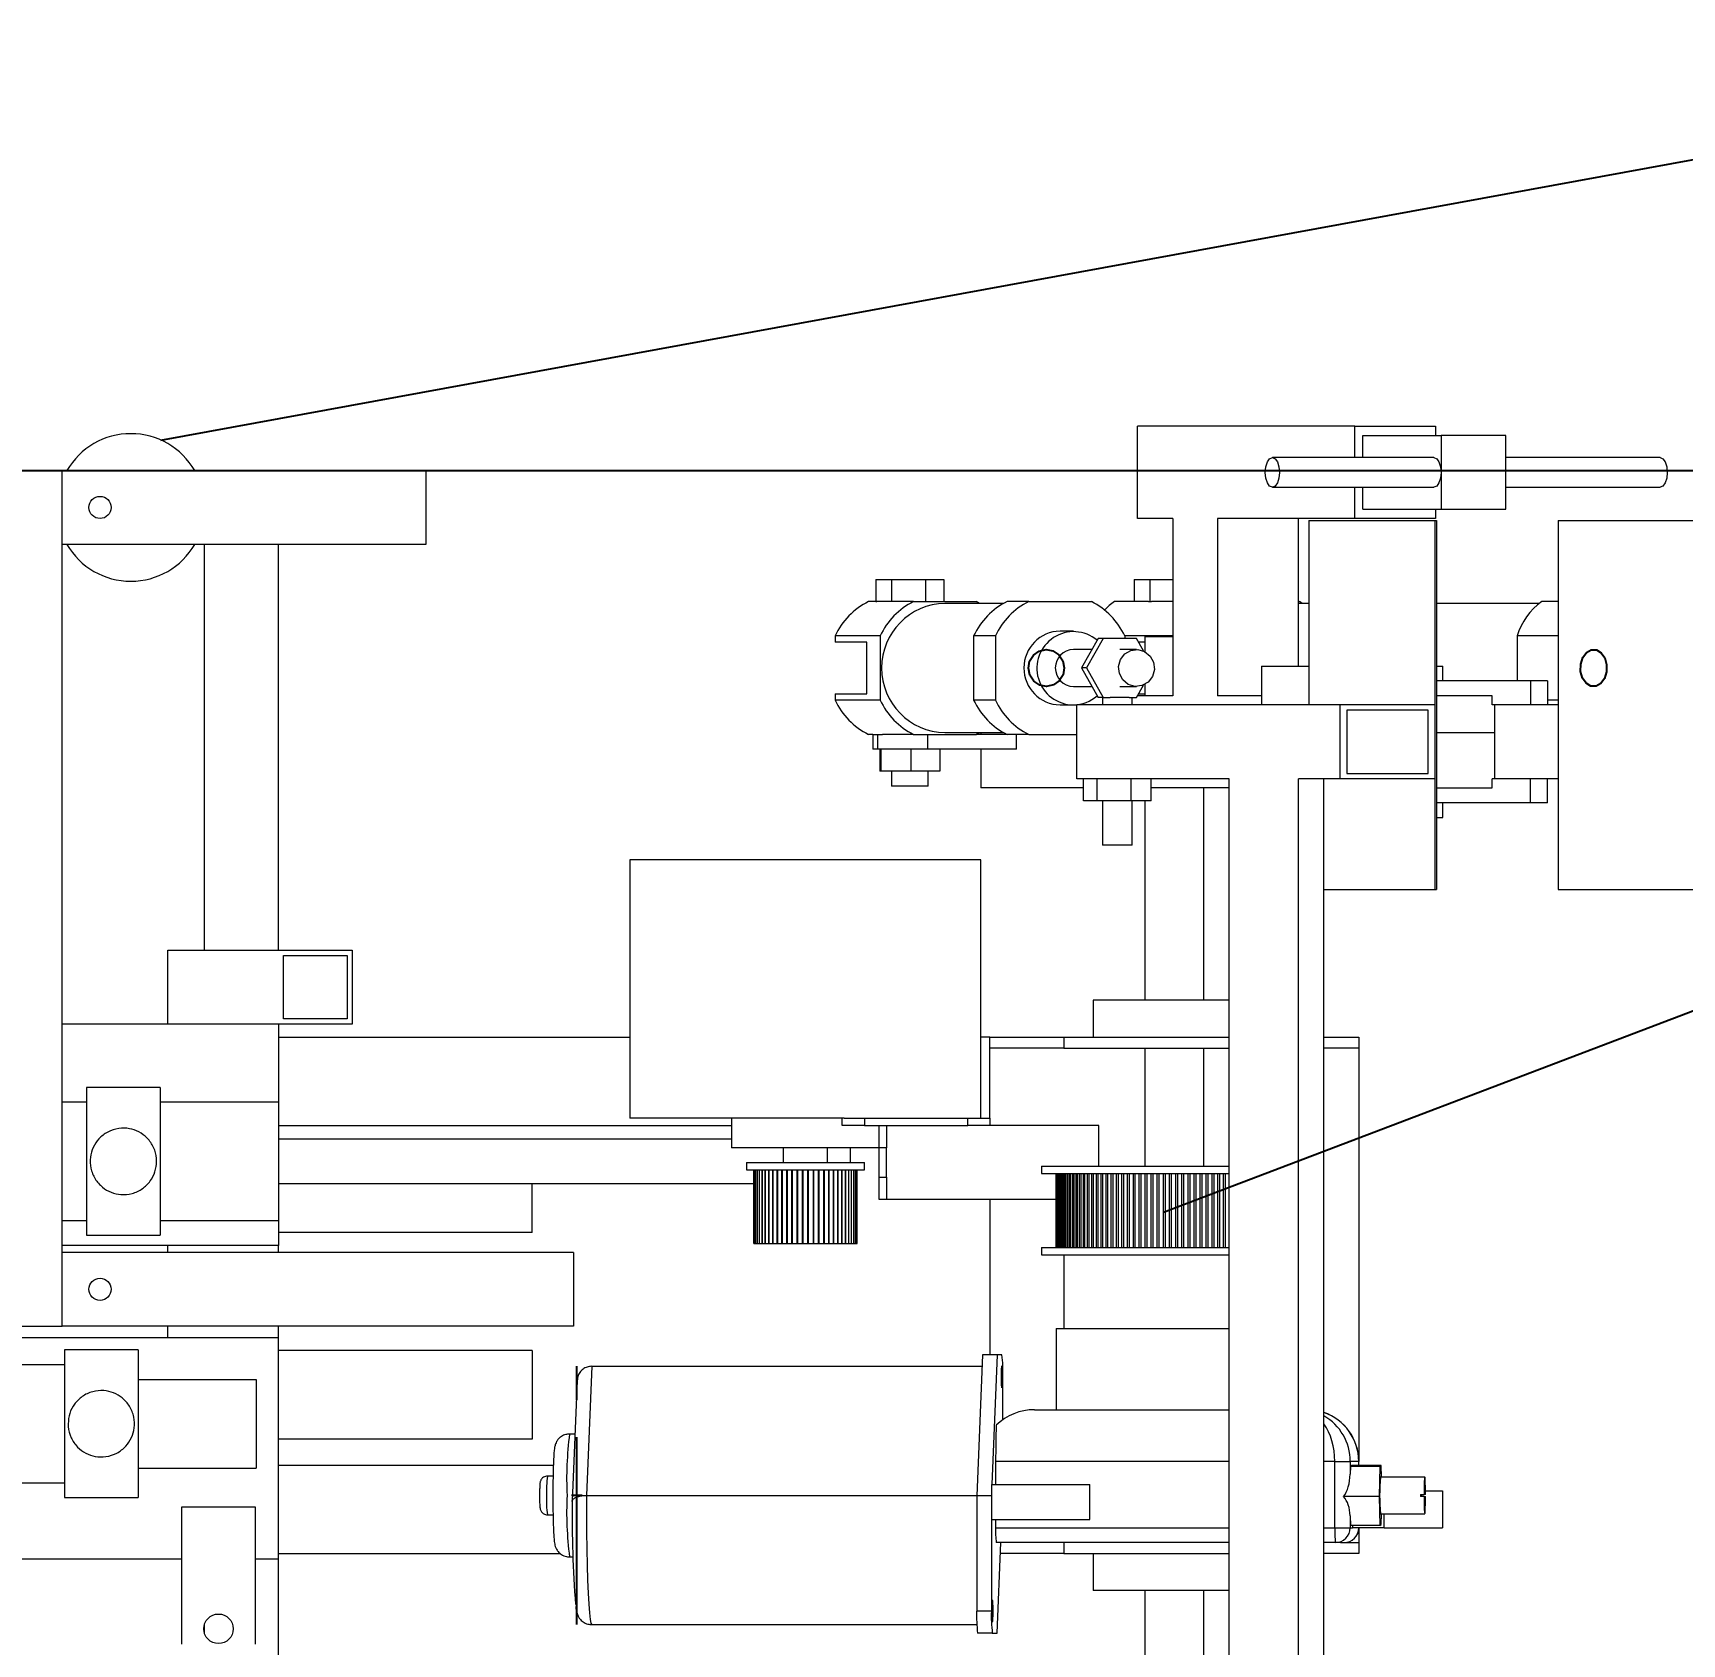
# Model space of a CAD drawing. Header units: millimetres. Extents: x -250 to 3947, y -1468 to 870.
# Drawn here: x 20.5 to 132.2, y 667.9 to 777.1 of the extents above; entities that cross this region are included whole.
import ezdxf

# ---------------------------------------------------------------- set-up
doc = ezdxf.new("R2010")
doc.units = ezdxf.units.MM
doc.header["$PDSIZE"] = -1
doc.linetypes.add('CENTERX2', pattern=[20.32, 12.7, -2.54, 2.54, -2.54])
doc.styles.get("Standard").update_dxf_attribs({"font": 'times_0.ttf'})
doc.dimstyles.new('ISO-25', dxfattribs={"dimtxt": 2.5, "dimasz": 2.5, "dimexe": 1.25, "dimexo": 0.625, "dimtad": 1, "dimtxsty": 'Standard', "dimcen": 2.5, "dimadec": 0, "dimazin": 0, "dimtfac": 1, "dimtmove": 0, "dimatfit": 3, "dimfxl": 1, "dimarcsym": 0})

# ---------------------------------------------------------------- blocks, each defined once
blk = doc.blocks.new('*D6')
at = {"color": 0, "lineweight": -2}
for p, q in [((-46.86, 747.41), (239.99, 747.41)), ((238.99, 744.11), (238.99, 631.12)), ((238.99, 510.71), (238.99, 623.71)), ((-46.86, 507.41), (239.99, 507.41))]:
    blk.add_line(p, q, dxfattribs=at)
at = {"color": 0}
for points in [[(238.44, 744.11), (239.54, 744.11), (238.99, 747.41)], [(238.44, 510.71), (239.54, 510.71), (238.99, 507.41)]]:
    blk.add_solid(points, dxfattribs=at)
at = {"layer": 'Defpoints', "color": 0}
for p in [(-47.86, 747.41), (238.99, 747.41), (-47.86, 507.41)]:
    blk.add_point(p, dxfattribs=at)
at = {"color": 0, "insert": (238.99, 627.41), "char_height": 3.5, "attachment_point": 5}
blk.add_mtext('1200,00', dxfattribs=at)

msp = doc.modelspace()

# ---------------------------------------------------------------- linework, layer by layer
for p, q in [((29.1754, 749.4777), (179.797, 777.0583)), ((97.1061, 697.1606), (180.2864, 728.8299))]:
    msp.add_line(p, q)
at = {"color": 7, "linetype": 'Continuous', "lineweight": 15}
for p, q in [((95.3413, 744.1615), (95.3413, 750.4115)), ((110.0678, 750.4115), (95.3413, 750.4115)), ((110.0678, 748.2865), (110.0678, 750.4115)), ((110.0678, 750.4115), (115.5423, 750.4115)), ((110.6152, 748.2865), (110.6152, 749.7865)), ((110.6152, 749.7865), (115.9221, 749.7865)), ((115.5423, 750.4115), (115.5423, 749.7865)), ((115.9221, 749.7865), (115.9221, 747.2865)), ((120.3017, 749.7865), (115.9221, 749.7865)), ((120.3017, 747.2865), (120.3017, 749.7865)), ((115.4397, 748.2865), (104.4906, 748.2865)), ((130.7684, 748.2865), (120.3017, 748.2865)), ((14.9872, 747.4115), (22.4872, 747.4115)), ((22.4872, 689.4445), (22.4872, 747.4115)), ((47.1383, 747.4115), (22.4872, 747.4115)), ((47.1383, 747.4115), (47.1383, 742.4115)), ((115.9221, 747.2865), (115.9221, 744.7865)), ((120.3017, 744.7865), (120.3017, 747.2865)), ((104.4906, 746.2865), (115.4397, 746.2865)), ((110.0678, 744.1615), (110.0678, 746.2865)), ((110.6152, 744.7865), (110.6152, 746.2865)), ((120.3017, 746.2865), (130.7684, 746.2865)), ((110.6152, 744.7865), (115.9221, 744.7865)), ((115.5423, 744.7865), (115.5423, 744.1615)), ((115.9221, 744.7865), (120.3017, 744.7865)), ((97.7535, 744.1615), (95.3413, 744.1615)), ((97.7535, 744.1615), (97.7535, 732.1615)), ((100.7688, 744.1615), (100.7688, 732.1615)), ((110.0678, 744.1615), (100.7688, 744.1615)), ((106.2433, 744.1615), (106.2433, 734.1615)), ((106.9672, 744.0365), (106.9672, 731.5365)), ((106.9672, 744.0365), (115.5005, 744.0365)), ((115.5423, 744.1615), (110.0678, 744.1615)), ((115.5005, 744.0365), (115.5005, 719.0365)), ((115.5005, 744.0365), (115.6208, 744.0365)), ((115.6208, 744.0365), (115.6208, 719.0365)), ((123.8474, 744.0365), (123.8474, 719.0365)), ((123.8474, 744.0365), (133.2458, 744.0365)), ((47.1383, 742.4115), (22.4872, 742.4115)), ((32.1383, 714.9115), (32.1383, 742.4115)), ((37.1383, 714.9115), (37.1383, 742.4115)), ((77.6166, 740.0365), (77.6166, 738.5365)), ((77.6166, 740.0365), (78.6789, 740.0365)), ((78.6789, 740.0365), (78.6789, 738.5365)), ((78.6789, 740.0365), (80.9859, 740.0365)), ((80.9859, 740.0365), (80.9859, 738.5365)), ((80.9859, 740.0365), (82.2306, 740.0365)), ((82.2306, 740.0365), (82.2306, 738.5365)), ((95.1352, 740.0365), (95.1352, 738.5365)), ((95.1352, 740.0365), (96.1974, 740.0365)), ((96.1974, 740.0365), (96.1974, 738.5365)), ((96.1974, 740.0365), (97.7535, 740.0365)), ((77.6166, 738.5365), (77.1221, 738.5365)), ((77.6166, 738.5365), (77.6983, 738.5365)), ((80.1759, 738.5365), (77.6983, 738.5365)), ((80.1759, 738.5365), (84.4218, 738.5365)), ((86.2747, 738.4115), (82.2988, 738.4115)), ((84.6567, 738.4115), (84.4218, 738.5365)), ((87.98, 738.5365), (86.5096, 738.5365)), ((87.98, 738.5365), (92.2259, 738.5365)), ((96.0873, 738.5365), (93.7878, 738.5365)), ((96.0873, 738.5365), (96.1974, 738.5365)), ((96.1974, 738.5365), (96.2988, 738.5365)), ((97.7535, 738.5365), (96.2988, 738.5365)), ((106.2433, 738.5365), (106.3286, 738.5365)), ((106.9672, 738.4115), (106.2433, 738.4115)), ((106.5014, 738.4115), (106.3286, 738.5365)), ((122.5659, 738.4115), (115.6208, 738.4115)), ((123.8474, 738.5365), (122.7387, 738.5365)), ((91.0078, 736.5365), (90.1029, 736.5365)), ((77.9155, 736.216), (74.8617, 736.216)), ((74.8617, 736.216), (74.8617, 735.7865)), ((77.0106, 735.7865), (74.8617, 735.7865)), ((77.0106, 732.2865), (77.0106, 735.7865)), ((77.9155, 736.216), (77.9155, 731.8571)), ((85.7196, 736.216), (84.2492, 736.216)), ((84.2492, 736.216), (84.2492, 731.8571)), ((85.7196, 736.216), (85.7196, 731.8571)), ((92.2647, 735.2865), (91.0078, 735.2865)), ((92.6865, 736.0365), (91.5617, 734.0365)), ((93.0258, 736.0365), (91.901, 734.0365)), ((93.0258, 736.0365), (92.6865, 736.0365)), ((95.2753, 736.0365), (93.0258, 736.0365)), ((95.2816, 735.2865), (94.1506, 735.2865)), ((97.7535, 736.216), (94.4863, 736.216)), ((94.4863, 736.216), (94.4863, 736.0365)), ((95.7516, 735.1896), (95.2753, 736.0365)), ((95.8493, 735.7865), (95.4159, 735.7865)), ((95.8493, 736.1615), (95.8493, 735.1423)), ((95.8493, 736.1615), (96.0975, 736.1615)), ((96.0975, 736.1615), (97.7535, 736.1615)), ((123.8474, 736.216), (121.0761, 736.216)), ((121.0761, 736.216), (121.0761, 733.1615)), ((103.7502, 734.1615), (103.7502, 731.5365)), ((103.7502, 734.1615), (106.9672, 734.1615)), ((115.6208, 734.1615), (116.0392, 734.1615)), ((116.0392, 733.1615), (116.0392, 734.1615)), ((91.901, 734.0365), (91.5617, 734.0365)), ((91.5617, 734.0365), (92.6865, 732.0365)), ((91.901, 734.0365), (93.0258, 732.0365)), ((121.9817, 733.1615), (115.6208, 733.1615)), ((121.9817, 733.1615), (121.9817, 731.5365)), ((123.1326, 733.1615), (121.9817, 733.1615)), ((123.1326, 733.1615), (123.1326, 731.5365)), ((74.8617, 732.2865), (74.8617, 731.8571)), ((74.8617, 732.2865), (77.0106, 732.2865)), ((91.0078, 732.7865), (92.2647, 732.7865)), ((93.0258, 732.0365), (92.6865, 732.0365)), ((92.9809, 732.0365), (92.9809, 731.5365)), ((93.0258, 732.0365), (93.5063, 732.0365)), ((94.7948, 732.0365), (93.5063, 732.0365)), ((94.1506, 732.7865), (95.2816, 732.7865)), ((94.7948, 732.0365), (95.2753, 732.0365)), ((94.9809, 731.5365), (94.9809, 732.0365)), ((95.2753, 732.0365), (95.7516, 732.8834)), ((97.7535, 732.1615), (95.3456, 732.1615)), ((95.4159, 732.2865), (95.8493, 732.2865)), ((95.8493, 732.9307), (95.8493, 732.1615)), ((103.7502, 732.1615), (100.7688, 732.1615)), ((119.3948, 732.1615), (115.6208, 732.1615)), ((119.3948, 731.5365), (119.3948, 732.1615)), ((77.9155, 731.8571), (74.8617, 731.8571)), ((85.7196, 731.8571), (84.2492, 731.8571)), ((90.1029, 731.5365), (91.0078, 731.5365)), ((91.2437, 726.5365), (91.2437, 731.5365)), ((109.087, 731.5365), (91.2437, 731.5365)), ((109.087, 726.5365), (109.087, 731.5365)), ((115.5005, 731.5365), (109.087, 731.5365)), ((115.0516, 731.1865), (109.5359, 731.1865)), ((109.5359, 731.1865), (109.5359, 726.8865)), ((115.0516, 726.8865), (115.0516, 731.1865)), ((115.5005, 731.5365), (115.5005, 726.5365)), ((121.9817, 731.5365), (119.3948, 731.5365)), ((119.5488, 731.5365), (119.5488, 726.5365)), ((123.8474, 731.5365), (121.9817, 731.5365)), ((123.8474, 731.8571), (123.1326, 731.8571)), ((82.2988, 729.6615), (86.2747, 729.6615)), ((84.4218, 729.5365), (84.6567, 729.6615)), ((84.7395, 729.6615), (84.7395, 729.5365)), ((115.6208, 729.6615), (119.5488, 729.6615)), ((77.4236, 729.5365), (77.1221, 729.5365)), ((77.4236, 729.5365), (77.4236, 728.5365)), ((77.4236, 729.5365), (77.7338, 729.5365)), ((77.7338, 728.5365), (77.4236, 728.5365)), ((77.7338, 729.5365), (77.7338, 728.5365)), ((77.7338, 729.5365), (78.0777, 729.5365)), ((81.1297, 728.5365), (77.7338, 728.5365)), ((77.8851, 728.5365), (77.8851, 727.0365)), ((77.9645, 728.5365), (77.9645, 727.0365)), ((80.1759, 729.5365), (78.0777, 729.5365)), ((80.0031, 728.5365), (80.0031, 727.0365)), ((80.1759, 729.5365), (84.4218, 729.5365)), ((81.1297, 729.5365), (81.1297, 728.5365)), ((87.1517, 728.5365), (81.1297, 728.5365)), ((81.9622, 728.5365), (81.9622, 727.0365)), ((86.5096, 729.5365), (84.4218, 729.5365)), ((84.7395, 728.5365), (84.7395, 725.9115)), ((87.98, 729.5365), (86.5096, 729.5365)), ((87.1517, 728.5365), (87.1517, 729.5365)), ((87.98, 729.5365), (91.2437, 729.5365)), ((77.9645, 727.0365), (77.8851, 727.0365)), ((80.0031, 727.0365), (77.9645, 727.0365)), ((78.6736, 727.0365), (78.6736, 726.0365)), ((81.9622, 727.0365), (80.0031, 727.0365)), ((81.1736, 726.0365), (81.1736, 727.0365)), ((101.574, 726.5365), (91.2437, 726.5365)), ((91.6836, 725.0365), (91.6836, 726.5365)), ((92.6275, 725.0365), (92.6275, 726.5365)), ((94.9248, 725.0365), (94.9248, 726.5365)), ((96.2782, 725.0365), (96.2782, 726.5365)), ((101.574, 656.5365), (101.574, 726.5365)), ((106.2696, 656.5365), (106.2696, 726.5365)), ((109.087, 726.5365), (106.2696, 726.5365)), ((107.9875, 656.5365), (107.9875, 726.5365)), ((115.5005, 726.5365), (109.087, 726.5365)), ((109.5359, 726.8865), (115.0516, 726.8865)), ((119.3948, 725.9115), (119.3948, 726.5365)), ((121.9817, 726.5365), (119.3948, 726.5365)), ((123.8474, 726.5365), (121.9817, 726.5365)), ((121.9817, 724.9115), (121.9817, 726.5365)), ((123.1326, 724.9115), (123.1326, 726.5365)), ((81.1736, 726.0365), (78.6736, 726.0365)), ((91.6836, 725.9115), (84.7395, 725.9115)), ((101.574, 725.9115), (96.2782, 725.9115)), ((99.8493, 711.5365), (99.8493, 725.9115)), ((115.6208, 725.9115), (119.3948, 725.9115)), ((92.6275, 725.0365), (91.6836, 725.0365)), ((94.9248, 725.0365), (92.6275, 725.0365)), ((92.9809, 725.0365), (92.9809, 722.0365)), ((96.2782, 725.0365), (94.9248, 725.0365)), ((94.9809, 722.0365), (94.9809, 725.0365)), ((95.8493, 725.0365), (95.8493, 711.5365)), ((121.9817, 724.9115), (115.6208, 724.9115)), ((116.0392, 723.9115), (116.0392, 724.9115)), ((123.1326, 724.9115), (121.9817, 724.9115)), ((115.6208, 723.9115), (116.0392, 723.9115)), ((94.9809, 722.0365), (92.9809, 722.0365)), ((60.9593, 721.0365), (60.9593, 703.5365)), ((84.7393, 721.0365), (60.9593, 721.0365)), ((84.7393, 703.5365), (84.7393, 721.0365)), ((107.9875, 719.0365), (115.5005, 719.0365)), ((115.5005, 719.0365), (115.6208, 719.0365)), ((123.8474, 719.0365), (133.2458, 719.0365)), ((29.6383, 714.9115), (42.1383, 714.9115)), ((29.6383, 709.9115), (29.6383, 714.9115)), ((37.4883, 714.5615), (41.7883, 714.5615)), ((37.4883, 710.2615), (37.4883, 714.5615)), ((41.7883, 714.5615), (41.7883, 710.2615)), ((42.1383, 714.9115), (42.1383, 709.9115)), ((92.3493, 711.5365), (92.3493, 709.0365)), ((101.574, 711.5365), (92.3493, 711.5365)), ((37.1383, 709.9115), (22.4872, 709.9115)), ((37.1383, 709.9115), (37.1383, 704.6104)), ((42.1383, 709.9115), (37.1383, 709.9115)), ((41.7883, 710.2615), (37.4883, 710.2615)), ((37.1383, 709.0365), (60.9593, 709.0365)), ((84.7393, 709.0486), (85.3493, 709.0486)), ((85.3493, 709.0365), (85.3493, 709.0486)), ((85.3493, 708.2865), (85.3493, 709.0365)), ((85.3493, 709.0365), (90.3493, 709.0365)), ((90.3493, 709.0365), (90.3493, 708.2865)), ((90.3493, 709.0365), (101.574, 709.0365)), ((107.9875, 709.0365), (110.3493, 709.0365)), ((110.3493, 709.0365), (110.3493, 708.2865)), ((90.3493, 708.2865), (85.3493, 708.2865)), ((85.3493, 703.5365), (85.3493, 708.2865)), ((90.3493, 708.2865), (101.574, 708.2865)), ((95.8493, 708.2865), (95.8493, 700.2865)), ((99.8493, 700.2865), (99.8493, 708.2865)), ((110.3493, 708.2865), (107.9875, 708.2865)), ((110.3493, 708.2865), (110.3493, 680.2865)), ((29.1383, 705.6104), (24.1383, 705.6104)), ((24.1383, 705.6104), (24.1383, 695.6104)), ((29.1383, 705.6104), (29.1383, 695.6104)), ((24.1383, 704.6104), (22.4872, 704.6104)), ((37.1383, 704.6104), (29.1383, 704.6104)), ((37.1383, 704.6104), (37.1383, 696.6104)), ((37.1383, 703.0365), (67.8493, 703.0365)), ((75.4732, 703.5365), (60.9593, 703.5365)), ((67.8493, 703.5365), (67.8493, 701.5365)), ((75.3493, 703.0365), (75.3493, 703.5365)), ((76.8493, 703.0365), (75.3493, 703.0365)), ((75.4732, 703.5365), (76.8493, 703.5365)), ((76.8493, 703.5365), (76.8493, 703.0365)), ((76.8493, 703.5365), (83.8493, 703.5365)), ((76.8493, 703.0365), (83.8493, 703.0365)), ((77.8493, 701.5365), (77.8493, 703.0365)), ((78.3493, 703.0365), (78.3493, 701.5365)), ((83.8493, 703.0365), (83.8493, 703.5365)), ((83.8493, 703.5365), (85.3493, 703.5365)), ((85.3493, 703.0365), (83.8493, 703.0365)), ((85.3493, 703.5365), (85.3493, 703.0365)), ((92.7305, 703.0365), (85.3493, 703.0365)), ((92.7305, 700.2865), (92.7305, 703.0365)), ((67.8493, 702.1104), (37.1383, 702.1104)), ((77.8493, 701.5365), (67.8493, 701.5365)), ((71.3493, 701.5365), (71.3493, 700.5365)), ((74.3493, 700.5365), (74.3493, 701.5365)), ((75.9053, 700.5365), (75.9053, 701.5365)), ((77.8493, 699.5365), (77.8493, 701.5365)), ((78.3493, 701.5365), (77.8493, 701.5365)), ((78.3493, 699.5365), (78.3493, 701.5365)), ((68.8493, 700.5365), (68.8493, 700.0365)), ((68.8493, 700.5365), (76.8493, 700.5365)), ((68.8493, 700.0365), (76.8493, 700.0365)), ((69.3525, 700.0365), (69.3525, 695.0365)), ((69.356, 695.0365), (69.356, 700.0365)), ((69.3874, 700.0365), (69.3874, 695.0365)), ((69.3978, 695.0365), (69.3978, 700.0365)), ((69.4601, 700.0365), (69.4601, 695.0365)), ((69.4773, 695.0365), (69.4773, 700.0365)), ((69.57, 700.0365), (69.57, 695.0365)), ((69.5939, 695.0365), (69.5939, 700.0365)), ((69.7159, 700.0365), (69.7159, 695.0365)), ((69.746, 695.0365), (69.746, 700.0365)), ((69.896, 700.0365), (69.896, 695.0365)), ((69.9322, 695.0365), (69.9322, 700.0365)), ((70.1085, 700.0365), (70.1085, 695.0365)), ((70.1504, 695.0365), (70.1504, 700.0365)), ((70.3511, 700.0365), (70.3511, 695.0365)), ((70.3981, 695.0365), (70.3981, 700.0365)), ((70.621, 700.0365), (70.621, 695.0365)), ((70.6726, 695.0365), (70.6726, 700.0365)), ((70.9153, 700.0365), (70.9153, 695.0365)), ((70.9711, 695.0365), (70.9711, 700.0365)), ((71.2308, 700.0365), (71.2308, 695.0365)), ((71.2901, 695.0365), (71.2901, 700.0365)), ((71.5641, 700.0365), (71.5641, 695.0365)), ((71.6261, 695.0365), (71.6261, 700.0365)), ((71.9114, 700.0365), (71.9114, 695.0365)), ((71.9756, 695.0365), (71.9756, 700.0365)), ((72.269, 700.0365), (72.269, 695.0365)), ((72.3347, 695.0365), (72.3347, 700.0365)), ((72.6329, 700.0365), (72.6329, 695.0365)), ((72.6994, 695.0365), (72.6994, 700.0365)), ((72.9993, 700.0365), (72.9993, 695.0365)), ((73.0657, 695.0365), (73.0657, 700.0365)), ((73.364, 700.0365), (73.364, 695.0365)), ((73.4297, 695.0365), (73.4297, 700.0365)), ((73.723, 700.0365), (73.723, 695.0365)), ((73.7873, 695.0365), (73.7873, 700.0365)), ((74.0725, 700.0365), (74.0725, 695.0365)), ((74.1346, 695.0365), (74.1346, 700.0365)), ((74.4086, 700.0365), (74.4086, 695.0365)), ((74.4678, 695.0365), (74.4678, 700.0365)), ((74.7276, 700.0365), (74.7276, 695.0365)), ((74.7834, 695.0365), (74.7834, 700.0365)), ((75.026, 700.0365), (75.026, 695.0365)), ((75.0777, 695.0365), (75.0777, 700.0365)), ((75.3006, 700.0365), (75.3006, 695.0365)), ((75.3476, 695.0365), (75.3476, 700.0365)), ((75.5483, 700.0365), (75.5483, 695.0365)), ((75.5901, 695.0365), (75.5901, 700.0365)), ((75.7664, 700.0365), (75.7664, 695.0365)), ((75.8026, 695.0365), (75.8026, 700.0365)), ((75.9526, 700.0365), (75.9526, 695.0365)), ((75.9828, 695.0365), (75.9828, 700.0365)), ((76.1048, 700.0365), (76.1048, 695.0365)), ((76.1286, 695.0365), (76.1286, 700.0365)), ((76.2213, 700.0365), (76.2213, 695.0365)), ((76.2385, 695.0365), (76.2385, 700.0365)), ((76.3009, 700.0365), (76.3009, 695.0365)), ((76.3113, 695.0365), (76.3113, 700.0365)), ((76.3426, 700.0365), (76.3426, 695.0365)), ((76.3461, 695.0365), (76.3461, 700.0365)), ((76.8493, 700.0365), (76.8493, 700.5365)), ((77.8493, 698.0365), (77.8493, 699.5365)), ((77.8493, 699.5365), (78.3493, 699.5365)), ((78.3493, 699.5365), (78.3493, 698.0365)), ((88.8493, 700.2865), (88.8493, 699.7865)), ((88.8493, 700.2865), (101.574, 700.2865)), ((88.8493, 699.7865), (101.5643, 699.7865)), ((89.8499, 694.7865), (89.8499, 699.7865)), ((89.8521, 699.7865), (89.8521, 694.7865)), ((89.8657, 694.7865), (89.8657, 699.7865)), ((89.8742, 699.7865), (89.8742, 694.7865)), ((89.9035, 694.7865), (89.9035, 699.7865)), ((89.9181, 699.7865), (89.9181, 694.7865)), ((89.963, 694.7865), (89.963, 699.7865)), ((89.9838, 699.7865), (89.9838, 694.7865)), ((90.0441, 694.7865), (90.0441, 699.7865)), ((90.071, 699.7865), (90.071, 694.7865)), ((90.1466, 694.7865), (90.1466, 699.7865)), ((90.1796, 699.7865), (90.1796, 694.7865)), ((90.2703, 694.7865), (90.2703, 699.7865)), ((90.3092, 699.7865), (90.3092, 694.7865)), ((90.4147, 694.7865), (90.4147, 699.7865)), ((90.4594, 699.7865), (90.4594, 694.7865)), ((90.5795, 694.7865), (90.5795, 699.7865)), ((90.6299, 699.7865), (90.6299, 694.7865)), ((90.7642, 694.7865), (90.7642, 699.7865)), ((90.8202, 699.7865), (90.8202, 694.7865)), ((90.9683, 694.7865), (90.9683, 699.7865)), ((91.0297, 699.7865), (91.0297, 694.7865)), ((91.1913, 694.7865), (91.1913, 699.7865)), ((91.258, 699.7865), (91.258, 694.7865)), ((91.4326, 694.7865), (91.4326, 699.7865)), ((91.5043, 699.7865), (91.5043, 694.7865)), ((91.6914, 694.7865), (91.6914, 699.7865)), ((91.768, 699.7865), (91.768, 694.7865)), ((91.9671, 694.7865), (91.9671, 699.7865)), ((92.0483, 699.7865), (92.0483, 694.7865)), ((92.2589, 694.7865), (92.2589, 699.7865)), ((92.3446, 699.7865), (92.3446, 694.7865)), ((92.5661, 694.7865), (92.5661, 699.7865)), ((92.656, 699.7865), (92.656, 694.7865)), ((92.8877, 694.7865), (92.8877, 699.7865)), ((92.9815, 699.7865), (92.9815, 694.7865)), ((93.223, 694.7865), (93.223, 699.7865)), ((93.3205, 699.7865), (93.3205, 694.7865)), ((93.5709, 694.7865), (93.5709, 699.7865)), ((93.6718, 699.7865), (93.6718, 694.7865)), ((93.9305, 694.7865), (93.9305, 699.7865)), ((94.0346, 699.7865), (94.0346, 694.7865)), ((94.3009, 694.7865), (94.3009, 699.7865)), ((94.4078, 699.7865), (94.4078, 694.7865)), ((94.681, 694.7865), (94.681, 699.7865)), ((94.7905, 699.7865), (94.7905, 694.7865)), ((95.0698, 694.7865), (95.0698, 699.7865)), ((95.1816, 699.7865), (95.1816, 694.7865)), ((95.4662, 694.7865), (95.4662, 699.7865)), ((95.58, 699.7865), (95.58, 694.7865)), ((95.8692, 694.7865), (95.8692, 699.7865)), ((95.9846, 699.7865), (95.9846, 694.7865)), ((96.2776, 694.7865), (96.2776, 699.7865)), ((96.3943, 699.7865), (96.3943, 694.7865)), ((96.6902, 694.7865), (96.6902, 699.7865)), ((96.808, 699.7865), (96.808, 694.7865)), ((97.1061, 694.7865), (97.1061, 699.7865)), ((97.2245, 699.7865), (97.2245, 694.7865)), ((97.524, 694.7865), (97.524, 699.7865)), ((97.6428, 699.7865), (97.6428, 694.7865)), ((97.9428, 694.7865), (97.9428, 699.7865)), ((98.0616, 699.7865), (98.0616, 694.7865)), ((98.3613, 694.7865), (98.3613, 699.7865)), ((98.4799, 699.7865), (98.4799, 694.7865)), ((98.7784, 694.7865), (98.7784, 699.7865)), ((98.8964, 699.7865), (98.8964, 694.7865)), ((99.193, 694.7865), (99.193, 699.7865)), ((99.3101, 699.7865), (99.3101, 694.7865)), ((99.6039, 694.7865), (99.6039, 699.7865)), ((99.7197, 699.7865), (99.7197, 694.7865)), ((100.01, 694.7865), (100.01, 699.7865)), ((100.1242, 699.7865), (100.1242, 694.7865)), ((100.4102, 694.7865), (100.4102, 699.7865)), ((100.5225, 699.7865), (100.5225, 694.7865)), ((100.8033, 694.7865), (100.8033, 699.7865)), ((100.9135, 699.7865), (100.9135, 694.7865)), ((101.1884, 694.7865), (101.1884, 699.7865)), ((101.296, 699.7865), (101.296, 694.7865)), ((101.5643, 694.7865), (101.5643, 699.7865)), ((37.1383, 699.1104), (69.3525, 699.1104)), ((54.3291, 695.7865), (54.3291, 699.1104)), ((78.3493, 698.0365), (77.8493, 698.0365)), ((89.8499, 698.0365), (78.3493, 698.0365)), ((85.3493, 698.0365), (85.3493, 687.5124)), ((22.4872, 696.6104), (24.1383, 696.6104)), ((29.1383, 696.6104), (37.1383, 696.6104)), ((37.1383, 696.6104), (37.1383, 694.9115)), ((24.1383, 695.6104), (29.1383, 695.6104)), ((54.3291, 695.7865), (37.1383, 695.7865)), ((69.3525, 695.0365), (69.356, 695.0365)), ((69.356, 695.0365), (69.3874, 695.0365)), ((69.3874, 695.0365), (69.3978, 695.0365)), ((69.3978, 695.0365), (69.4601, 695.0365)), ((69.4601, 695.0365), (69.4773, 695.0365)), ((69.4773, 695.0365), (69.57, 695.0365)), ((69.57, 695.0365), (69.5939, 695.0365)), ((69.5939, 695.0365), (69.7159, 695.0365)), ((69.7159, 695.0365), (69.746, 695.0365)), ((69.746, 695.0365), (69.896, 695.0365)), ((69.896, 695.0365), (69.9322, 695.0365)), ((69.9322, 695.0365), (70.1085, 695.0365)), ((70.1085, 695.0365), (70.1504, 695.0365)), ((70.1504, 695.0365), (70.3511, 695.0365)), ((70.3511, 695.0365), (70.3981, 695.0365)), ((70.3981, 695.0365), (70.621, 695.0365)), ((70.621, 695.0365), (70.6726, 695.0365)), ((70.6726, 695.0365), (70.9153, 695.0365)), ((70.9153, 695.0365), (70.9711, 695.0365)), ((70.9711, 695.0365), (71.2308, 695.0365)), ((71.2308, 695.0365), (71.2901, 695.0365)), ((71.2901, 695.0365), (71.5641, 695.0365)), ((71.5641, 695.0365), (71.6261, 695.0365)), ((71.6261, 695.0365), (71.9114, 695.0365)), ((71.9114, 695.0365), (71.9756, 695.0365)), ((71.9756, 695.0365), (72.269, 695.0365)), ((72.269, 695.0365), (72.3347, 695.0365)), ((72.3347, 695.0365), (72.6329, 695.0365)), ((72.6329, 695.0365), (72.6994, 695.0365)), ((72.6994, 695.0365), (72.9993, 695.0365)), ((72.9993, 695.0365), (73.0657, 695.0365)), ((73.0657, 695.0365), (73.364, 695.0365)), ((73.364, 695.0365), (73.4297, 695.0365)), ((73.4297, 695.0365), (73.723, 695.0365)), ((73.723, 695.0365), (73.7873, 695.0365)), ((73.7873, 695.0365), (74.0725, 695.0365)), ((74.0725, 695.0365), (74.1346, 695.0365)), ((74.1346, 695.0365), (74.4086, 695.0365)), ((74.4086, 695.0365), (74.4678, 695.0365)), ((74.4678, 695.0365), (74.7276, 695.0365)), ((74.7276, 695.0365), (74.7834, 695.0365)), ((74.7834, 695.0365), (75.026, 695.0365)), ((75.026, 695.0365), (75.0777, 695.0365)), ((75.0777, 695.0365), (75.3006, 695.0365)), ((75.3006, 695.0365), (75.3476, 695.0365)), ((75.3476, 695.0365), (75.5483, 695.0365)), ((75.5483, 695.0365), (75.5901, 695.0365)), ((75.5901, 695.0365), (75.7664, 695.0365)), ((75.7664, 695.0365), (75.8026, 695.0365)), ((75.8026, 695.0365), (75.9526, 695.0365)), ((75.9526, 695.0365), (75.9828, 695.0365)), ((75.9828, 695.0365), (76.1048, 695.0365)), ((76.1048, 695.0365), (76.1286, 695.0365)), ((76.1286, 695.0365), (76.2213, 695.0365)), ((76.2213, 695.0365), (76.2385, 695.0365)), ((76.2385, 695.0365), (76.3009, 695.0365)), ((76.3009, 695.0365), (76.3113, 695.0365)), ((76.3113, 695.0365), (76.3426, 695.0365)), ((76.3426, 695.0365), (76.3461, 695.0365)), ((37.1383, 694.9115), (22.4872, 694.9115)), ((57.1383, 694.4445), (22.4872, 694.4445)), ((29.6383, 694.4445), (29.6383, 694.9115)), ((37.1383, 694.4445), (37.1383, 694.9115)), ((57.1383, 694.4445), (57.1383, 689.4445)), ((88.8493, 694.7865), (88.8493, 694.2865)), ((88.8493, 694.7865), (101.5643, 694.7865)), ((88.8493, 694.2865), (101.574, 694.2865)), ((90.3493, 694.2865), (90.3493, 689.2865)), ((14.9872, 689.4445), (22.4872, 689.4445)), ((57.1383, 689.4445), (22.4872, 689.4445)), ((29.6383, 688.6615), (29.6383, 689.4445)), ((37.1383, 688.6615), (37.1383, 689.4445)), ((37.1383, 688.6615), (-47.8617, 688.6615)), ((37.1383, 673.6615), (37.1383, 688.6615)), ((89.8493, 689.2865), (89.8493, 683.7865)), ((89.8493, 689.2865), (97.5197, 689.2865)), ((97.5197, 689.2865), (101.574, 689.2865)), ((27.6383, 687.8334), (22.6383, 687.8334)), ((22.6383, 687.8334), (22.6383, 677.8334)), ((27.6383, 687.8334), (27.6383, 677.8334)), ((54.3291, 687.7865), (37.1383, 687.7865)), ((54.3291, 687.7865), (54.3291, 681.7865)), ((84.8482, 687.5124), (84.4539, 677.9425)), ((85.8473, 687.5124), (84.8482, 687.5124)), ((85.8473, 687.5124), (85.4848, 678.7149)), ((86.1666, 687.5124), (85.8473, 687.5124)), ((22.6383, 686.8334), (-34.8617, 686.8334)), ((58.3674, 686.7256), (58.0069, 677.9755)), ((58.3674, 686.7256), (84.8157, 686.7256)), ((27.6383, 685.8334), (35.6383, 685.8334)), ((35.6383, 685.8334), (35.6383, 679.8334)), ((57.3856, 685.774), (57.0486, 677.5952)), ((86.2284, 683.108), (86.2284, 686.0124)), ((88.3831, 683.7865), (101.574, 683.7865)), ((54.3291, 681.7865), (37.1383, 681.7865)), ((57.2359, 682.1396), (56.8687, 682.1396)), ((27.6383, 679.8334), (35.6383, 679.8334)), ((37.1383, 680.0365), (55.7701, 680.0365)), ((85.741, 680.2865), (85.741, 678.7149)), ((108.7215, 680.2865), (109.7619, 680.2865)), ((108.7215, 675.7865), (108.7215, 680.2865)), ((109.7619, 680.2865), (109.7619, 679.4107)), ((110.3387, 680.2865), (109.7619, 680.2865)), ((109.7735, 679.938), (109.7619, 679.4107)), ((109.8686, 680.0111), (109.7735, 679.938)), ((111.7718, 679.938), (109.7735, 679.938)), ((111.8669, 680.0111), (109.8686, 680.0111)), ((110.3493, 680.0111), (110.3493, 680.2865)), ((111.7718, 679.938), (111.7268, 677.9025)), ((111.8669, 680.0111), (111.7718, 679.938)), ((111.887, 679.2255), (111.8669, 680.0111)), ((-34.8617, 678.8334), (22.6383, 678.8334)), ((55.7508, 679.2865), (55.3699, 679.2865)), ((85.453, 678.7149), (85.453, 677.9425)), ((92.1139, 676.3458), (92.1139, 678.7149)), ((114.8194, 679.2255), (111.822, 679.2255)), ((116.0145, 678.2865), (116.0145, 675.7865)), ((116.0346, 675.7865), (116.0346, 678.2865)), ((22.6383, 677.8334), (27.6383, 677.8334)), ((30.5804, 677.1752), (30.5804, 667.9115)), ((35.5804, 677.1752), (30.5804, 677.1752)), ((35.5804, 667.9115), (35.5804, 677.1752)), ((58.0069, 677.9755), (84.4552, 677.9755)), ((85.453, 677.9425), (84.4539, 677.9425)), ((84.4539, 677.9425), (84.4539, 670.1463)), ((85.453, 677.9425), (85.453, 676.3458)), ((111.7268, 677.9025), (109.3177, 677.9025)), ((111.7268, 677.9025), (111.777, 675.94)), ((114.5182, 678.0412), (114.768, 678.0412)), ((114.768, 677.9099), (114.5182, 677.9099)), ((114.8708, 678.0412), (114.768, 678.0412)), ((114.768, 677.9099), (114.8708, 677.9099)), ((55.3699, 676.6646), (55.7507, 676.6646)), ((85.453, 676.3458), (85.453, 670.1463)), ((85.741, 676.3458), (85.741, 675.7865)), ((109.7619, 676.5996), (109.7619, 675.7865)), ((109.7619, 676.5996), (109.7787, 675.94)), ((111.822, 676.7255), (114.8194, 676.7255)), ((111.8721, 676.0131), (111.8879, 676.7255)), ((112.0754, 675.7865), (112.0754, 676.7255)), ((108.7215, 675.7865), (109.7619, 675.7865)), ((109.7619, 675.7865), (109.9267, 675.7865)), ((111.777, 675.94), (109.7787, 675.94)), ((109.9267, 675.94), (109.9267, 675.7865)), ((112.0754, 675.7865), (109.9267, 675.7865)), ((110.3493, 675.7865), (110.3493, 674.7865)), ((111.777, 675.94), (111.8721, 676.0131)), ((37.1383, 674.0365), (56.2547, 674.0365)), ((56.8687, 673.8115), (57.0989, 673.8115)), ((101.574, 674.7865), (85.7822, 674.7865)), ((85.8493, 668.6463), (86.1023, 674.7863)), ((90.3493, 674.0365), (86.0714, 674.0365)), ((90.3493, 674.7865), (90.3493, 674.0365)), ((90.3493, 674.0365), (101.574, 674.0365)), ((92.3493, 674.0365), (92.3493, 671.5365)), ((108.7627, 674.7865), (107.9875, 674.7865)), ((110.3493, 674.0365), (107.9875, 674.0365)), ((109.1014, 674.7865), (108.7627, 674.7865)), ((109.1014, 674.7865), (110.3493, 674.7865)), ((110.3493, 674.7865), (110.3493, 674.0365)), ((30.5804, 673.6615), (-41.3038, 673.6615)), ((37.1383, 673.6615), (35.5804, 673.6615)), ((37.1383, 623.5118), (37.1383, 673.6615)), ((101.574, 671.5365), (92.3493, 671.5365)), ((95.8493, 671.5365), (95.8493, 658.0365)), ((99.8493, 657.1615), (99.8493, 671.5365)), ((85.453, 670.1463), (84.4539, 670.1463)), ((32.1383, 668.6076), (32.1383, 669.2785)), ((58.3674, 669.2255), (84.4669, 669.2255)), ((85.5148, 668.6463), (84.5157, 668.6463)), ((85.5148, 668.6463), (85.8493, 668.6463))]:
    msp.add_line(p, q, dxfattribs=at)
at = {"color": 7, "linetype": 'CENTERX2'}
for p, q in [((57.3682, 669.2255), (57.3682, 686.7255)), ((57.7288, 677.9755), (57.0077, 677.9755))]:
    msp.add_line(p, q, dxfattribs=at)
at = {"color": 8, "linetype": 'Continuous', "lineweight": 15}
for p, q in [((101.574, 680.2865), (85.741, 680.2865)), ((108.7215, 680.2865), (107.9875, 680.2865)), ((110.3387, 680.0111), (110.3387, 680.2865)), ((110.3493, 680.2865), (110.3387, 680.2865)), ((85.741, 675.7865), (101.574, 675.7865)), ((107.9875, 675.7865), (108.7215, 675.7865))]:
    msp.add_line(p, q, dxfattribs=at)
at = {"color": 7, "linetype": 'Continuous', "lineweight": 15, "flags": 128}
for points in [[(104.0081, 747.2865), (104.0449, 747.6692), (104.1494, 747.9936), (104.3059, 748.2104), (104.4906, 748.2865), (104.6752, 748.2104), (104.8317, 747.9936), (104.9363, 747.6692), (104.973, 747.2865), (104.9363, 746.9038), (104.8317, 746.5794), (104.6752, 746.3626), (104.4906, 746.2865), (104.3059, 746.3626), (104.1494, 746.5794), (104.0449, 746.9038), (104.0081, 747.2865)], [(115.4397, 748.2865), (115.6243, 748.2104), (115.7808, 747.9936), (115.8854, 747.6692), (115.9221, 747.2865)], [(130.7684, 748.2865), (130.953, 748.2104), (131.1095, 747.9936), (131.2141, 747.6692), (131.2508, 747.2865), (131.2141, 746.9038), (131.1095, 746.5794), (130.953, 746.3626), (130.7684, 746.2865)], [(115.9221, 747.2865), (115.8854, 746.9038), (115.7808, 746.5794), (115.6243, 746.3626), (115.4397, 746.2865)], [(96.4403, 734.4205), (96.4952, 733.936), (96.3654, 733.4668), (96.0705, 733.0844), (95.6556, 732.8469), (95.1837, 732.7906), (94.7267, 732.9239), (94.3542, 733.2266), (94.1228, 733.6526), (94.0679, 734.1371), (94.1978, 734.6062), (94.4926, 734.9886), (94.9076, 735.2261), (95.3795, 735.2825), (95.8365, 735.1492), (96.209, 734.8465), (96.4403, 734.4205)], [(86.1357, 686.0124), (86.1381, 686.2994), (86.1448, 686.5427), (86.1548, 686.7053), (86.1666, 686.7623), (86.1785, 686.7053), (86.1885, 686.5427), (86.1952, 686.2994), (86.1975, 686.0124), (86.1952, 685.7253), (86.1885, 685.482), (86.1785, 685.3194), (86.1666, 685.2623), (86.1548, 685.3194), (86.1448, 685.482), (86.1381, 685.7253), (86.1357, 686.0124)], [(114.8708, 678.0412), (114.8662, 678.499), (114.8549, 678.8824), (114.8385, 679.1366), (114.8194, 679.2255), (114.8003, 679.1366), (114.784, 678.8824), (114.7726, 678.499), (114.768, 678.0412)], [(58.0069, 677.9755), (58.0105, 676.7303), (58.0215, 675.5104), (58.0394, 674.3407), (58.0641, 673.2449), (58.0949, 672.2455), (58.1313, 671.3627), (58.1725, 670.6146), (58.2176, 670.0163), (58.2658, 669.58), (58.3161, 669.3146), (58.3674, 669.2255)], [(114.768, 677.9099), (114.7726, 677.4521), (114.784, 677.0687), (114.8003, 676.8145), (114.8194, 676.7255), (114.8385, 676.8145), (114.8549, 677.0687), (114.8662, 677.4521), (114.8708, 677.9099)], [(85.5438, 670.1463), (85.5414, 669.8593), (85.5347, 669.616), (85.5247, 669.4534), (85.5129, 669.3963), (85.5011, 669.4534), (85.491, 669.616), (85.4843, 669.8593), (85.482, 670.1463), (85.4843, 670.4333), (85.491, 670.6767), (85.5011, 670.8392), (85.5129, 670.8963), (85.5247, 670.8392), (85.5347, 670.6767), (85.5414, 670.4333), (85.5438, 670.1463)]]:
    msp.add_lwpolyline(points, dxfattribs=at)
at = {"color": 7, "linetype": 'Continuous', "flags": 128}
for points in [[(90.3915, 734.0559), (90.306, 733.5761), (90.0482, 733.1664), (89.6573, 732.8892), (89.1928, 732.7867), (88.7255, 732.8744), (88.3265, 733.1391), (88.0564, 733.5404), (87.9565, 734.0172), (88.042, 734.4969), (88.2998, 734.9066), (88.6907, 735.1838), (89.1551, 735.2864), (89.6225, 735.1986), (90.0215, 734.934), (90.2916, 734.5327), (90.3915, 734.0559)], [(125.5098, 733.3521), (125.3792, 733.8044), (125.3825, 734.2921), (125.5194, 734.7409), (125.7688, 735.0825), (126.0929, 735.2648), (126.4423, 735.2601), (126.7639, 735.0692), (127.0086, 734.721), (127.1392, 734.2686), (127.1359, 733.7809), (126.9991, 733.3321), (126.7496, 732.9906), (126.4255, 732.8083), (126.0761, 732.8129), (125.7545, 733.0039), (125.5098, 733.3521)]]:
    msp.add_lwpolyline(points, dxfattribs=at)
at = {"color": 7, "linetype": 'Continuous', "lineweight": 15}
for centre, radius in [((25.0538, 744.9115), 0.75), ((25.0538, 691.9445), 0.75), ((33.0804, 668.9431), 1)]:
    msp.add_circle(centre, radius, dxfattribs=at)
for centre, radius, start, end in [((27.1383, 744.9115), 5, 90, 150), ((27.1383, 744.9115), 5, 30, 90), ((27.1383, 744.9115), 5, 210, 330), ((79.3328, 734.1219), 4.9373, 116.600836, 154.903681), ((82.3865, 734.122), 4.9371, 116.599947, 154.904569), ((82.3898, 734.0365), 4.3759, 91.191121, 268.808879), ((88.7204, 734.1219), 4.9373, 116.600836, 154.903681), ((90.1907, 734.122), 4.9371, 116.600494, 154.9044), ((90.0151, 734.1219), 4.9373, 25.096319, 63.399164), ((95.8671, 735.4941), 3.685, 124.350095, 138.063379), ((125.4345, 734.8492), 4.5677, 126.16988, 162.588474), ((90.1546, 734.0365), 2.5005, 91.183212, 268.816788), ((91.0161, 734.0175), 2.481, 49.815481, 269.808136), ((91.0342, 734.0365), 1.2503, 91.210644, 268.789356), ((91.0026, 733.938), 2.4015, 270.124456, 312.240895), ((79.3328, 733.9512), 4.9373, 205.096319, 243.399164), ((82.3865, 733.951), 4.9371, 205.095431, 243.400053), ((88.7204, 733.9512), 4.9373, 205.096319, 243.399164), ((90.1907, 733.9511), 4.9371, 205.0956, 243.399506), ((77.0813, 686.3867), 9.1548, 357.656462, 7.062819), ((149.9372, 680.4314), 64.1963, 177.94268, 180.129321), ((106.8493, 680.2865), 3.5, 0, 71.02185), ((124.0088, 677.9755), 12.2508, 174.143664, 185.856336), ((132.9818, 676.4993), 75.94, 179.190723, 184.471006), ((142.2501, 677.9755), 27.732, 179.864323, 180.135677), ((86.8892, 677.9755), 27.732, 359.864323, 0.135677), ((91.8386, 675.537), 6.1026, 177.656574, 187.063821), ((114.819, 675.537), 6.1026, 177.656574, 187.063821), ((108.7623, 675.7861), 0.9996, 270.025854, 0.022832), ((109.3391, 675.7861), 0.9996, 270.025012, 0.023674), ((109.3493, 675.7865), 1, 270, 0), ((93.6008, 669.7719), 9.1546, 177.655817, 187.062328), ((94.5982, 669.7718), 9.1528, 177.654907, 187.063238)]:
    msp.add_arc(centre, radius, start, end, dxfattribs=at)
at = {"color": 8, "linetype": 'Continuous', "lineweight": 15}
for centre, radius, start, end in [((106.8389, 680.2873), 3.4998, 359.986786, 70.839947), ((80.3297, 679.0874), 23.6588, 172.587563, 182.693612), ((62.605, 678.3318), 7.2977, 172.48288, 182.798218), ((61.2424, 677.5631), 5.9409, 176.0194, 188.699502), ((80.3297, 676.8637), 23.6588, 177.306388, 187.412437)]:
    msp.add_arc(centre, radius, start, end, dxfattribs=at)
at = {"color": 7, "linetype": 'Continuous', "lineweight": 15}
for centre, major_axis, ratio, start_param, end_param in [((88.3831, 680.2865), (3.6412, 0), 0.96121048, 1.57079633, 2.36639928), ((106.3678, 680.2865), (0, 3.5), 0.96971924, 4.71238898, 5.78568873), ((108.7627, 679.4107), (0.0577, 1.8658), 0.53507507, 3.78778189, 4.72894678), ((108.7627, 676.5996), (-0.0668, 1.6115), 0.61916507, 4.6867119, 5.62787679)]:
    msp.add_ellipse(centre, major_axis=major_axis, ratio=ratio, start_param=start_param, end_param=end_param, dxfattribs=at)
at = {"color": 8, "linetype": 'Continuous', "lineweight": 15}
msp.add_ellipse((106.3678, 680.2865), major_axis=(0, 3.5), ratio=0.67247499, start_param=4.71238898, end_param=5.52422323, dxfattribs=at)
at = {"color": 7, "linetype": 'Continuous', "lineweight": 15}
for points, knots in [([(28.8883, 700.6104), (28.8658, 700.3707), (28.8209, 699.8917), (28.4732, 699.2471), (27.9457, 698.7265), (27.2502, 698.3987), (26.4929, 698.3258), (25.7912, 698.4883), (25.1781, 698.8487), (24.6849, 699.4075), (24.3962, 700.1247), (24.3657, 700.8807), (24.5652, 701.574), (24.9655, 702.173), (25.558, 702.6345), (26.2902, 702.8774), (27.0377, 702.8622), (27.7091, 702.6293), (28.2878, 702.1997), (28.7186, 701.5772), (28.8778, 700.9994), (28.8866, 700.6752), (28.8883, 700.6104)], [0, 0, 0, 0, 0.05017591, 0.10025266, 0.1529346, 0.20870696, 0.26144574, 0.30935491, 0.35838743, 0.41232659, 0.4678822, 0.51945861, 0.56797502, 0.6180307, 0.67221322, 0.72771479, 0.77841233, 0.82595382, 0.87659755, 0.93181615, 0.98637995, 1, 1, 1, 1]), ([(58.3674, 686.7256), (58.2616, 686.7157), (58.0503, 686.6959), (57.7686, 686.5432), (57.5482, 686.3147), (57.4134, 686.0459), (57.3984, 685.8552), (57.392, 685.7733)], [0, 0, 0, 0, 0.201473, 0.40272276, 0.61012803, 0.83258216, 1, 1, 1, 1]), ([(22.8883, 682.8334), (22.9108, 683.0732), (22.9558, 683.5522), (23.3034, 684.1968), (23.8309, 684.7173), (24.5264, 685.0452), (25.2837, 685.118), (25.9854, 684.9556), (26.5985, 684.5952), (27.0917, 684.0363), (27.3804, 683.3191), (27.4109, 682.5631), (27.2114, 681.8699), (26.8112, 681.2708), (26.2186, 680.8094), (25.4864, 680.5664), (24.7389, 680.5816), (24.0675, 680.8145), (23.4888, 681.2441), (23.058, 681.8667), (22.8988, 682.4445), (22.89, 682.7687), (22.8883, 682.8334)], [0, 0, 0, 0, 0.050175905, 0.10025265, 0.152934217, 0.208706571, 0.261445393, 0.309354563, 0.358387327, 0.41232648, 0.467881604, 0.519459049, 0.56797446, 0.618030553, 0.672212753, 0.727714639, 0.778412711, 0.825953713, 0.876597124, 0.931816143, 0.986379427, 1, 1, 1, 1]), ([(56.8641, 682.1256), (56.7777, 682.1244), (56.5832, 682.1218), (56.3231, 681.9937), (56.1172, 681.8179), (55.988, 681.6347), (55.9159, 681.4747), (55.8762, 681.3431), (55.8486, 681.2085), (55.8236, 681.0189), (55.7987, 680.7102), (55.7749, 680.2345), (55.7565, 679.6554), (55.7439, 678.9889), (55.7388, 678.4153), (55.7384, 678.0758), (55.7383, 677.9755)], [0, 0, 0, 0, 0.04264372, 0.09594193, 0.14015039, 0.17849155, 0.21150644, 0.24222183, 0.28348227, 0.3561741, 0.47703949, 0.59220481, 0.71343128, 0.83237764, 0.95053001, 1, 1, 1, 1]), ([(55.3688, 679.2798), (55.3252, 679.2791), (55.2283, 679.2776), (55.099, 679.2144), (54.9968, 679.1276), (54.9319, 679.0366), (54.8951, 678.9543), (54.8769, 678.8899), (54.8665, 678.8346), (54.8549, 678.7402), (54.8457, 678.575), (54.8378, 678.2804), (54.8369, 678.0749), (54.8365, 677.9755)], [0, 0, 0, 0, 0.068454591, 0.152270883, 0.221317436, 0.280364456, 0.330124177, 0.369933052, 0.408710016, 0.473057013, 0.676345706, 0.843462148, 1, 1, 1, 1]), ([(85.453, 678.7149), (85.9247, 678.7149), (86.8669, 678.7149), (88.0583, 678.7149), (89.0036, 678.7149), (89.7366, 678.7149), (90.3519, 678.7149), (90.9326, 678.7149), (91.3828, 678.7149), (91.3993, 678.7149), (91.5848, 678.7149), (91.6364, 678.7149), (91.9547, 678.7149), (92.1139, 678.7149)], [0, 0, 0, 0, 0.12509377, 0.24990821, 0.31421847, 0.37599718, 0.43805594, 0.5005766, 0.64000915, 0.77994445, 0.85334583, 0.92663621, 1, 1, 1, 1]), ([(114.8682, 678.2865), (114.9704, 678.2865), (115.267, 678.2865), (115.6214, 678.2865), (115.9122, 678.2865), (115.9805, 678.2865), (116.0145, 678.2865)], [0, 0, 0, 0, 0.16621199, 0.48234526, 0.74163424, 1, 1, 1, 1]), ([(54.8365, 677.9755), (54.8367, 677.9129), (54.8372, 677.7443), (54.842, 677.483), (54.8522, 677.2571), (54.8608, 677.1491), (54.8779, 677.0528), (54.9094, 676.956), (54.9754, 676.8458), (55.086, 676.7431), (55.2258, 676.6729), (55.327, 676.6719), (55.3699, 676.6715)], [0, 0, 0, 0, 0.09878019, 0.26597874, 0.43982354, 0.58370508, 0.63703687, 0.69459426, 0.76082435, 0.841167, 0.93263902, 1, 1, 1, 1]), ([(55.7383, 677.9755), (55.7385, 677.8508), (55.739, 677.4876), (55.7449, 676.8953), (55.7579, 676.2425), (55.7768, 675.6694), (55.8015, 675.1971), (55.8271, 674.8961), (55.855, 674.7047), (55.8922, 674.5408), (55.9753, 674.3312), (56.1408, 674.1005), (56.3981, 673.9111), (56.6628, 673.8068), (56.8261, 673.8227), (56.8694, 673.8269)], [0, 0, 0, 0, 0.0615181, 0.17915513, 0.29714673, 0.41566628, 0.53547215, 0.65909099, 0.72918223, 0.77483674, 0.81885695, 0.86491717, 0.91882351, 0.97844126, 1, 1, 1, 1]), ([(57.0493, 677.5719), (57.0493, 677.5725), (57.0451, 677.6115), (57.0681, 677.6935), (57.196, 677.8074), (57.4129, 677.9003), (57.6903, 677.9632), (57.9013, 677.9714), (58.0069, 677.9755)], [0, 0, 0, 0, 0.00317619, 0.19955864, 0.41342318, 0.61282046, 0.80630526, 1, 1, 1, 1]), ([(85.453, 676.3458), (85.9247, 676.3458), (86.8669, 676.3458), (88.0583, 676.3458), (89.0036, 676.3458), (89.7366, 676.3458), (90.3519, 676.3458), (90.9326, 676.3458), (91.3828, 676.3458), (91.3993, 676.3458), (91.5848, 676.3458), (91.6364, 676.3458), (91.9547, 676.3458), (92.1139, 676.3458)], [0, 0, 0, 0, 0.12509377, 0.24990821, 0.31421847, 0.37599718, 0.43805594, 0.5005766, 0.64000915, 0.77994445, 0.85334583, 0.92663621, 1, 1, 1, 1]), ([(112.0754, 675.7865), (112.4805, 675.7865), (113.3255, 675.7865), (114.3903, 675.7865), (115.1855, 675.7865), (115.6233, 675.7865), (115.9118, 675.7865), (115.9803, 675.7865), (116.0145, 675.7865)], [0, 0, 0, 0, 0.251517372, 0.524515964, 0.655827621, 0.78632163, 0.893351359, 1, 1, 1, 1]), ([(57.2834, 670.4552), (57.2947, 670.3668), (57.3154, 670.2035), (57.3578, 670.025), (57.4274, 669.8303), (57.5527, 669.6137), (57.7753, 669.3963), (58.0651, 669.2438), (58.2777, 669.2416), (58.3681, 669.2407)], [0, 0, 0, 0, 0.241862418, 0.446693788, 0.572023476, 0.677594598, 0.788059682, 0.90986738, 1, 1, 1, 1])]:
    msp.add_open_spline(points, degree=3, knots=knots, dxfattribs=at)

# ---------------------------------------------------------------- dimensions: what is measured, and where the dimension line sits
dim = msp.add_linear_dim(base=(238.991, 747.4115), p1=(-47.8617, 507.4115), p2=(-47.8617, 747.4115), angle=90, dimstyle='ISO-25', override={"dimtxt": 3.5, "dimasz": 3.302, "dimexe": 1, "dimexo": 1, "dimgap": 1.524, "dimtih": 1, "dimtoh": 1, "dimlfac": 5, "dimzin": 0, "dimadec": 2, "dimtzin": 0})
dim.commit()
dim.dimension.update_dxf_attribs({"geometry": '*D6', "text_midpoint": (238.991, 627.4115)})

doc.saveas('drawing.dxf')
